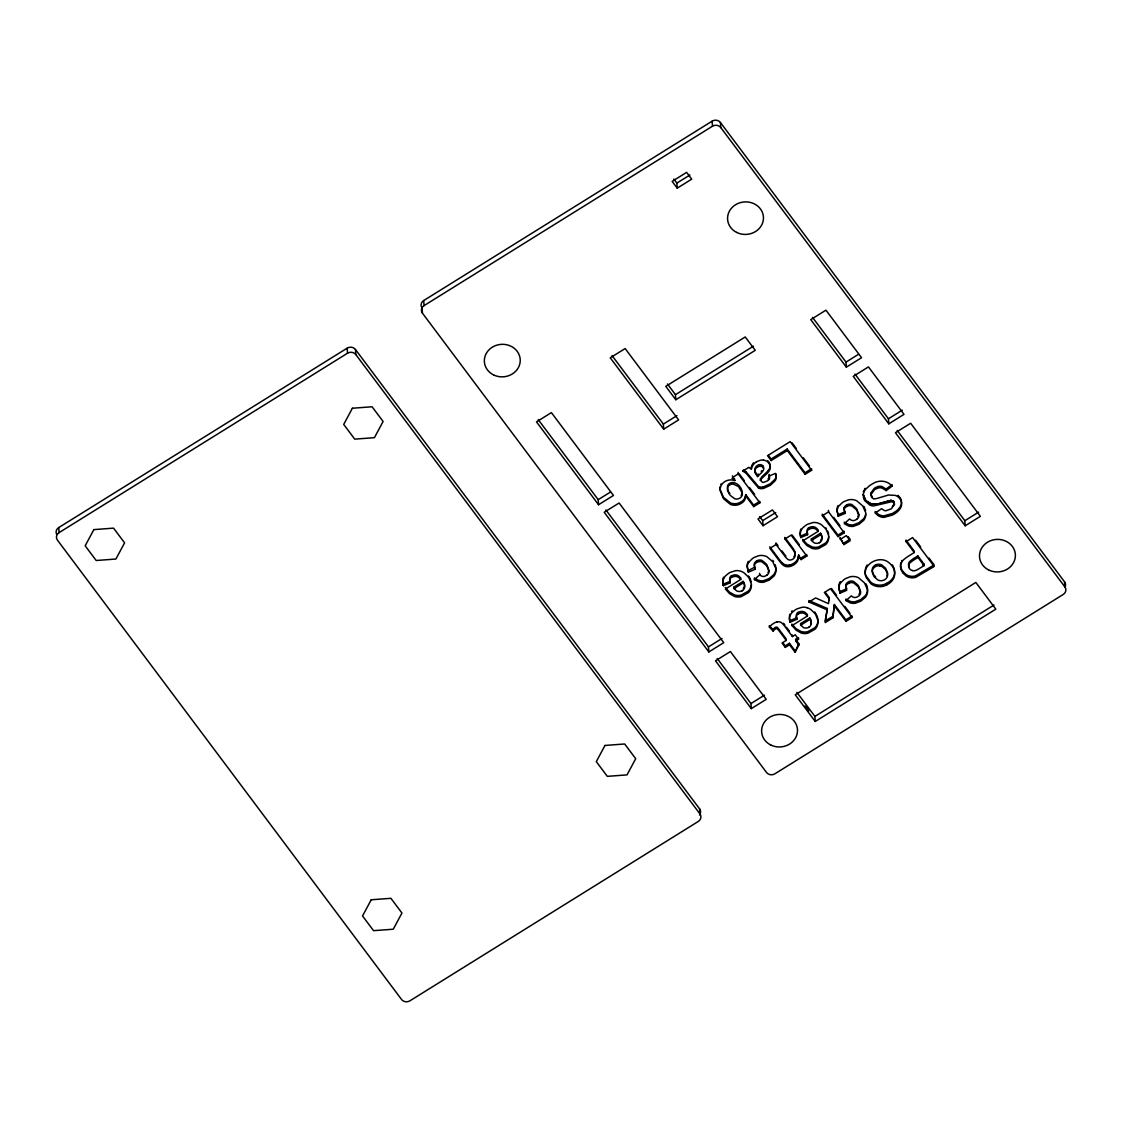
<?xml version="1.0" encoding="UTF-8"?>
<svg xmlns="http://www.w3.org/2000/svg" width="1122" height="1122" viewBox="0 0 1122 1122"><rect width="100%" height="100%" fill="white"/><g stroke="black" fill="none" stroke-linecap="round" stroke-linejoin="round"><path stroke-width="1.5" d="M894.486 504.465L891.303 508.785L885.791 510.791A4.769 4.306 -3.9 0 1 884.22 510.44L881.597 508.715L875.3 513.006L877.895 515.447A10.743 9.733 -3.9 0 0 882.102 517.2A11.669 10.561 -3.9 0 0 883.898 517.41L892.677 514.97A30.645 27.755 -3.9 0 0 894.178 514.086A20.028 18.134 -3.9 0 0 899.578 509.514A10.841 9.818 -3.9 0 0 901.639 503.722A10.126 9.172 -3.9 0 0 900.096 499.01A11.192 10.14 -3.9 0 0 899.199 497.93L898.834 497.551A9.747 8.836 -3.9 0 0 895.314 495.391L888.512 495.012L876.955 498.449A8.415 7.616 -3.9 0 1 874.529 498.771L873.687 498.631M858.765 514.353L856.857 509.15A26.507 24.011 -3.9 0 0 855.862 507.859L851.879 504.563A4.839 4.376 -3.9 0 0 850.925 504.269A5.456 4.937 -3.9 0 0 847.517 504.535L846.928 504.802M860.504 591.266L858.596 586.077A26.507 24.011 -3.9 0 0 857.601 584.772L853.618 581.477A4.839 4.376 -3.9 0 0 852.664 581.182A5.456 4.937 -3.9 0 0 849.256 581.448L848.667 581.729M800.982 558.083L806.704 554.534L806.816 556.049L801.094 559.612L798.682 555.011L797.798 558.742A10.659 9.649 -3.9 0 1 795.26 562.164L794.222 562.963A11.248 10.182 -3.9 0 1 789.439 565.011M798.682 555.011L797.896 560.257A10.659 9.649 -3.9 0 1 795.358 563.679L794.334 564.478A11.248 10.182 -3.9 0 1 789.551 566.526M870.882 493.063L874.206 488.379A15.946 14.446 -3.9 0 1 875.314 487.677L877.853 486.569M870.995 494.592L874.304 489.907A15.946 14.446 -3.9 0 1 875.412 489.192L877.951 488.098A7.125 6.452 -3.9 0 1 880.77 487.818A6.55 5.933 -3.9 0 1 882.13 488.098L886.212 490.58L892.116 486.107L892.004 484.578L886.1 489.066L886.212 490.58M827.447 610.017L808.976 602.037L808.878 600.522L827.349 608.489L825.217 622.598L832.804 617.885L834.403 604.506L845.876 619.835L845.974 621.35L852.145 617.521L852.033 615.992L845.876 619.835M832.804 617.885L834.403 604.506M753.619 505.11L759.776 501.282L759.875 502.796L753.718 506.625L753.619 505.11L745.821 494.704L744.868 497.902A9.944 9.004 -3.9 0 1 742.189 501.183L739.089 502.922A10.659 9.649 -3.9 0 1 733.942 503.694L733.339 503.624A12.524 11.346 -3.9 0 1 731.53 503.287A10.925 9.902 -3.9 0 1 730.352 502.894L723.409 497.228L719.987 488.968A11.571 10.477 -3.9 0 1 720.072 487.2A13.604 12.314 -3.9 0 1 720.17 486.625M745.821 494.704L744.98 499.43A9.944 9.004 -3.9 0 1 742.287 502.712L739.188 504.437A10.659 9.649 -3.9 0 1 734.04 505.209L733.451 505.152A12.524 11.346 -3.9 0 1 731.642 504.802A10.925 9.902 -3.9 0 1 730.45 504.409L723.508 498.743L720.086 490.496A11.571 10.477 -3.9 0 1 720.184 488.715A13.604 12.314 -3.9 0 1 720.394 487.593L720.927 486.022A10.252 9.285 -3.9 0 1 723.494 482.558L724.896 481.548A10.589 9.593 -3.9 0 1 729.51 479.992A11.669 10.575 -3.9 0 1 734.826 480.581L732.428 475.966L734.826 480.553M827.349 608.489L825.119 621.083L832.706 616.357M828.695 600.649L829.27 597.661L825.245 592.304M829.27 597.661L828.513 603.664L815.624 597.914L808.976 602.037M844.123 507.817L844.291 510.426M844.235 509.332L844.964 513.413L838.218 516.246L837.012 510.089A10.729 9.719 -3.9 0 1 838.078 505.503M845.876 584.73L846.605 588.798L839.859 591.645L839.971 593.159L846.717 590.326L845.974 586.245M763.409 468.463L763.465 468.281A3.057 2.763 -3.9 0 0 763.142 466.289M863.631 491.212L863.421 491.955L863.758 490.847M865.539 568.602L865.721 567.97A13.366 12.104 -3.9 0 1 867.11 565.053M795.077 652.177L798.738 643.579L795.624 639.428L798.457 637.661L798.555 639.189L795.722 640.942L798.836 645.094L795.077 652.177L789.551 644.785L789.439 643.271L785.232 645.893L785.33 647.408L789.551 644.785M864.431 489.388L864.866 488.673M864.641 489.038L865.104 488.322M748.851 562.066L752.427 558.574A20.855 18.878 -3.9 0 1 754.138 557.48L758.626 555.727A11.837 10.729 -3.9 0 1 763.17 555.572L763.816 555.685A12.16 11.01 -3.9 0 1 766.929 556.722L772.848 561.813L775.933 568.742A11.977 10.841 -3.9 0 1 775.835 571.771A11.865 10.743 -3.9 0 1 773.885 576.161L769.229 580.102L763.675 582.206A9.747 8.822 -3.9 0 1 761.768 582.332A10.196 9.228 -3.9 0 1 758.514 581.771L754.405 579.583L754.307 578.054M769.355 478.954A5.582 5.049 -3.9 0 1 767.111 481.029L763.325 482.46A2.581 2.328 -3.9 0 1 762.315 482.165L760.337 480.202L761.487 477.173A54.193 49.073 -3.9 0 1 763.886 474.816L765.204 473.596A31.402 28.443 -3.9 0 0 768.486 470.202M760.337 480.202L761.6 478.701A54.193 49.073 -3.9 0 1 763.984 476.331L765.302 475.111A31.402 28.443 -3.9 0 0 768.598 471.731L768.935 471.226A11.529 10.449 -3.9 0 0 769.243 470.763A7.461 6.76 -3.9 0 0 770.295 466.99A8.275 7.489 -3.9 0 0 768.304 462.657L768.065 462.334A7.784 7.041 -3.9 0 0 763.9 460.16L763.479 460.104M768.458 470.188L768.822 469.697A11.529 10.449 -3.9 0 0 769.145 469.234A7.461 6.76 -3.9 0 0 770.197 465.476A8.275 7.489 -3.9 0 0 768.752 461.745M892.621 506.106L893.28 505.391L892.369 506.345M754.405 579.583L759.734 574.815L759.636 573.3M839.971 593.159L838.863 588.531A10.729 9.719 -3.9 0 1 840.434 583.089L844.01 579.597A20.855 18.878 -3.9 0 1 845.736 578.503L850.224 576.764A11.837 10.729 -3.9 0 1 854.768 576.61L855.413 576.708A12.16 11.01 -3.9 0 1 858.526 577.746L864.445 582.851L867.516 589.779A11.977 10.841 -3.9 0 1 867.432 592.795A11.865 10.743 -3.9 0 1 865.469 597.199L860.826 601.14L855.259 603.243A9.747 8.822 -3.9 0 1 853.365 603.37A10.196 9.228 -3.9 0 1 850.111 602.795L846.002 600.607L851.332 595.852A5.526 5.007 -3.9 0 0 854.557 597.521A5.498 4.979 -3.9 0 0 858.484 596.091L858.807 595.95A5.526 5.007 -3.9 0 0 860.63 592.795L858.709 587.591A26.507 24.011 -3.9 0 0 857.713 586.301L853.716 583.005A4.839 4.376 -3.9 0 0 852.762 582.711A5.456 4.937 -3.9 0 0 849.368 582.977L848.779 583.244M766.957 575.123L767.21 574.927A5.526 5.007 -3.9 0 0 769.033 571.757L767.111 566.568A26.507 24.011 -3.9 0 0 766.116 565.264L762.133 561.968A4.839 4.376 -3.9 0 0 761.165 561.673A5.456 4.937 -3.9 0 0 757.771 561.94L757.182 562.22A5.47 4.951 -3.9 0 0 754.279 565.193L755.12 569.289L748.374 572.136L747.266 567.508A10.729 9.719 -3.9 0 1 748.837 562.066M856.815 519.234L857.054 519.037A5.526 5.007 -3.9 0 0 858.891 515.882L856.97 510.678A26.507 24.011 -3.9 0 0 855.974 509.374L851.977 506.078A4.839 4.376 -3.9 0 0 851.023 505.784A5.456 4.937 -3.9 0 0 847.629 506.05L847.026 506.331M58.751 527.55L347.175 348.157A5.989 5.428 -3.9 0 1 355.478 349.517L699.567 808.836L699.918 813.899A5.989 5.428 -3.9 0 1 698.291 821.458L409.867 1000.852A5.989 5.428 -3.9 0 1 401.55 999.478L57.46 540.173A5.989 5.428 -3.9 0 1 59.087 532.627L58.751 527.55A5.989 5.428 -3.9 0 0 56.675 534.409M1064.54 581.827L1064.876 586.904A5.989 5.428 -3.9 0 1 1063.249 594.45L774.825 773.843A5.989 5.428 -3.9 0 1 766.522 772.469L422.433 313.164L422.082 308.087A5.989 5.428 -3.9 0 1 423.709 300.542L712.133 121.148A5.989 5.428 -3.9 0 1 720.45 122.522L1064.54 581.827A5.989 5.428 -3.9 0 1 1064.946 587.241M59.087 532.627L347.525 353.22A5.989 5.428 -3.9 0 1 355.828 354.594L699.918 813.899M422.433 313.164A5.989 5.428 -3.9 0 1 424.06 305.619L712.484 126.211A5.989 5.428 -3.9 0 1 720.787 127.585L1064.876 586.904M677.225 188.159L672.148 181.385L686.636 172.367L691.713 179.155L677.225 188.159L676.875 183.096L689.918 174.99M675.809 399.741L665.781 386.361L745.232 336.951L755.246 350.33L675.809 399.741L675.458 394.678L753.437 346.179M663.705 429.165L610.256 357.82L625.15 348.549L678.6 419.909L663.705 429.165L663.368 424.102L676.903 415.673M598.559 504.732L536.484 421.886L551.393 412.601L613.468 495.461L598.559 504.732L598.208 499.669L610.41 492.081M846.353 367.16L810.743 319.63L825.946 310.163L861.556 357.708L846.353 367.16L846.002 362.097L858.442 354.356M732.526 477.481L738.248 473.933L738.15 472.404M742.722 471.142L748.823 467.355A13.716 12.426 -3.9 0 1 749.286 467.65L751.193 469.038M787.223 449.01L787.321 450.539L771.193 460.567L771.08 459.052L787.223 449.01L805.035 472.783L805.133 474.297L811.627 470.258L811.515 468.744L805.035 472.783M888.806 423.836L853.239 376.361L868.456 366.908L904.009 414.369L888.806 423.836L888.456 418.772L902.284 410.161M763.044 525.713L757.967 518.939L772.455 509.921L777.532 516.695L763.044 525.713L762.694 520.65L775.737 512.53M777.981 545.657L775.975 542.978L776.087 544.507L769.916 548.335L779.664 561.337M795.218 553.525L793.52 550.439A58.919 53.351 -3.9 0 0 792.076 548.448L784.979 538.967L791.15 535.138L806.816 556.049M838.05 536.611L837.952 535.096L844.109 531.267L844.221 532.782L838.05 536.611L822.384 515.699L828.555 511.87L828.443 510.356M731.6 575.951A5.905 5.344 -3.9 0 1 736.355 574.955A6.269 5.666 -3.9 0 1 738.669 575.979L740.716 577.914L740.815 579.429L725.387 589.022L729.566 593.664L734.658 596.497A12.244 11.094 -3.9 0 0 736.649 596.904A11.543 10.449 -3.9 0 0 741.263 596.638L748.36 592.682A11.627 10.533 -3.9 0 0 750.842 588.699L751.277 586.946A12.328 11.164 -3.9 0 0 751.333 583.903L749.117 578.237A24.852 22.51 -3.9 0 0 747.799 576.399L744.167 572.963A13.702 12.398 -3.9 0 0 740.52 571.154L739.103 570.817A10.855 9.832 -3.9 0 0 735.527 570.691L730.366 572.332A20.645 18.695 -3.9 0 0 728.388 573.496L725.639 575.768A11.262 10.196 -3.9 0 0 723.648 578.728M808.976 527.831A5.905 5.344 -3.9 0 1 813.731 526.821A6.269 5.666 -3.9 0 1 816.045 527.845L818.092 529.78L818.19 531.295L802.763 540.902L806.942 545.53L812.033 548.378A12.244 11.094 -3.9 0 0 814.025 548.784A11.543 10.449 -3.9 0 0 818.639 548.518L825.736 544.549A11.627 10.533 -3.9 0 0 828.218 540.566L828.653 538.826A12.328 11.164 -3.9 0 0 828.709 535.783L826.493 530.103A24.852 22.51 -3.9 0 0 825.175 528.28L821.542 524.844A13.702 12.398 -3.9 0 0 817.896 523.034L816.479 522.684A10.855 9.832 -3.9 0 0 812.903 522.557L807.742 524.198A20.645 18.695 -3.9 0 0 805.764 525.362L803.015 527.635A11.262 10.196 -3.9 0 0 801.024 530.608A12.033 10.897 -3.9 0 0 800.547 536.625L800.743 537.564L807.574 534.675A5.414 4.909 -3.9 0 1 808.794 529.079M743.143 581.364L744.251 584.548A6.017 5.456 -3.9 0 1 744.657 587.269A5.33 4.825 -3.9 0 1 738.136 591.392A5.175 4.684 -3.9 0 1 736.789 590.943L734.04 588.615L733.942 587.087L743.143 581.364L744.152 583.033A6.017 5.456 -3.9 0 1 744.559 585.754A5.33 4.825 -3.9 0 1 743.297 588.279M820.519 533.231L821.627 536.428A6.017 5.456 -3.9 0 1 822.033 539.149A5.33 4.825 -3.9 0 1 815.512 543.272A5.175 4.684 -3.9 0 1 814.165 542.81L811.416 540.481L811.318 538.967L820.519 533.231L821.528 534.913A6.017 5.456 -3.9 0 1 821.935 537.62A5.33 4.825 -3.9 0 1 820.673 540.159M734.04 588.615L743.255 582.879M811.416 540.481L820.631 534.759M840.182 539.444L846.339 535.615L850.181 540.734L844.01 544.577L840.083 537.929L844.01 544.577M843.912 543.048L850.069 539.219L848.162 536.653M708.838 651.938L604.197 512.263L619.106 502.993L723.746 642.668L708.838 651.938L708.487 646.875L722.035 638.446M901.415 562.949A11.472 10.393 -3.9 0 1 903.589 559.738L905.103 558.504A58.316 52.804 -3.9 0 1 909.507 555.502L914.276 552.515L906.113 541.631L912.607 537.592L934.233 566.456L915.776 577.311A10.491 9.509 -3.9 0 1 908.596 577.185A10.042 9.088 -3.9 0 1 906.141 575.993L903.28 573.314M807.139 607.717A13.702 12.398 -3.9 0 1 810.785 609.541L814.418 612.963A24.852 22.51 -3.9 0 1 815.736 614.8L817.952 620.466A12.328 11.164 -3.9 0 1 817.896 623.509L817.461 625.263A11.627 10.533 -3.9 0 1 814.979 629.246L807.896 633.201A11.543 10.449 -3.9 0 1 803.268 633.481A12.244 11.094 -3.9 0 1 801.29 633.06L796.185 630.227L792.006 625.599L807.447 615.992L807.335 614.477L805.287 612.528A6.269 5.666 -3.9 0 0 802.973 611.546A5.905 5.344 -3.9 0 0 798.219 612.514M965.186 525.783L895.454 432.713L910.657 423.246L980.39 516.33L965.186 525.783L964.836 520.72L978.664 512.123M809.761 617.927L810.869 621.125A6.017 5.456 -3.9 0 1 811.276 623.832A5.33 4.825 -3.9 0 1 804.755 627.955A5.175 4.684 -3.9 0 1 803.408 627.507L800.659 625.178L800.561 623.65L809.761 617.927L810.771 619.596A6.017 5.456 -3.9 0 1 811.178 622.317A5.33 4.825 -3.9 0 1 810.687 623.804M800.659 625.178L809.874 619.442M912.326 570.579A5.512 4.993 -3.9 0 0 915.903 570.355A7.644 6.914 -3.9 0 0 916.492 570.116L916.912 569.906A33.87 30.673 -3.9 0 0 918.623 568.966L924.079 565.614L923.981 564.086L917.838 555.895L914.29 558.111A58.148 52.664 -3.9 0 0 912.943 558.966L909.774 561.421A4.516 4.081 -3.9 0 0 909.493 561.757A5.161 4.67 -3.9 0 0 908.511 564.422M917.838 555.895L917.95 557.424L914.388 559.626A58.148 52.664 -3.9 0 0 913.056 560.481L909.886 562.949A4.516 4.081 -3.9 0 0 909.605 563.272A5.161 4.67 -3.9 0 0 908.624 565.951A5.273 4.769 -3.9 0 0 912.354 570.523M786.242 640.382L778.528 630.129A21.262 19.256 -3.9 0 0 777.798 629.232L777.574 629.021A1.753 1.599 -3.9 0 0 776.508 628.685A2.342 2.118 -3.9 0 0 775.05 629.218A12.09 10.94 -3.9 0 0 773.212 631.153L773.072 629.61A12.09 10.94 -3.9 0 1 774.895 627.661A2.342 2.118 -3.9 0 1 776.41 627.128A1.753 1.599 -3.9 0 1 777.476 627.493L777.686 627.717A21.262 19.256 -3.9 0 1 778.43 628.615L786.143 638.853L786.242 640.382L782.034 643.004L785.33 647.408M777.069 621.981A5.75 5.203 -3.9 0 1 780.014 621.953A7.433 6.732 -3.9 0 1 782.441 623.664L783.17 624.365A35.399 32.047 -3.9 0 1 784.124 625.515L792.427 636.539L795.246 634.772L798.555 639.189M922.607 564.941L923.981 564.086M751.305 708.627L715.485 660.816L730.394 651.545L766.214 699.357L751.305 708.627L750.955 703.564L764.517 695.135M815.245 721.474L795.246 694.784L975.845 582.458L995.831 609.148L815.245 721.474L814.909 716.411L994.008 605.01M886.717 583.384L884.024 584.492A13.338 12.076 -3.9 0 1 878.484 585.109L876.366 584.786A13.674 12.384 -3.9 0 1 870.812 582.262L865.847 575.614A13.885 12.566 -3.9 0 1 865.188 570.551A15.105 13.674 -3.9 0 1 865.385 569.247M886.815 584.913L884.122 586.021A13.338 12.076 -3.9 0 1 878.582 586.638L876.464 586.315A13.674 12.384 -3.9 0 1 870.91 583.777L865.96 577.143A13.885 12.566 -3.9 0 1 865.286 572.066A15.105 13.674 -3.9 0 1 865.637 570.116L865.819 569.485A13.366 12.104 -3.9 0 1 868.428 565.011L870.504 563.16A17.629 15.96 -3.9 0 1 872.131 562.08A16.564 14.993 -3.9 0 1 878.821 559.822A12.23 11.08 -3.9 0 1 886.085 560.846A15.862 14.362 -3.9 0 1 890.756 564.408L892.172 566.063A15.385 13.927 -3.9 0 1 894.641 572.332A12.763 11.557 -3.9 0 1 893.14 579.331A15.974 14.474 -3.9 0 1 886.787 584.857M757.069 560.691L757.673 560.425A5.456 4.937 -3.9 0 1 761.067 560.159A4.839 4.376 -3.9 0 1 762.02 560.453L766.017 563.749A26.507 24.011 -3.9 0 1 767.013 565.039L768.921 570.242A5.526 5.007 -3.9 0 1 767.953 572.557M800.743 537.564L800.645 536.05L807.475 533.146A5.414 4.909 -3.9 0 1 808.696 527.564M731.418 577.213A5.414 4.909 -3.9 0 0 730.198 582.795L723.367 585.698L723.269 584.169L730.099 581.28A5.414 4.909 -3.9 0 1 731.32 575.684M798.037 613.776A5.414 4.909 -3.9 0 0 796.816 619.372L789.986 622.261L789.888 620.732L796.718 617.843A5.414 4.909 -3.9 0 1 797.938 612.247M838.218 516.246L838.12 514.732L844.866 511.884L844.487 510.987M748.374 572.136L748.276 570.607L754.741 567.171M915.664 575.782L934.121 564.941L928.974 558.069M763.325 486.962L770.337 483.722L775.176 479.094A7.896 7.153 -3.9 0 0 775.526 478.365A9.186 8.317 -3.9 0 0 776.073 474.887L775.989 474.059M763.423 488.477L770.435 485.251L775.274 480.609A7.896 7.153 -3.9 0 0 775.639 479.893A9.186 8.317 -3.9 0 0 776.186 476.415L775.512 473.386L769.243 475.952L769.145 474.438M879.718 565.825L880.419 565.951M807.139 607.731L805.722 607.381A10.855 9.832 -3.9 0 0 802.146 607.254L796.985 608.895A20.645 18.695 -3.9 0 0 795.007 610.059L792.258 612.332A11.262 10.196 -3.9 0 0 790.267 615.291M758.486 486.555L748.669 474.957A32.524 29.453 -3.9 0 0 746.032 471.857M758.584 488.07L748.767 476.485A32.524 29.453 -3.9 0 0 746.13 473.372L745.934 473.246A16.774 15.189 -3.9 0 0 742.708 471.17M881.836 566.414L885.637 569.696L887.6 574.113A6.648 6.017 -3.9 0 1 887.572 575.474L887.432 576.133A6.339 5.736 -3.9 0 1 885.048 579.471A7.279 6.592 -3.9 0 1 884.136 580.004A6.255 5.666 -3.9 0 1 880.181 580.649L879.48 580.509A6.802 6.157 -3.9 0 1 877.727 579.878L874.585 577.185A16.802 15.217 -3.9 0 1 873.743 576.035L872.299 572.346A6.592 5.975 -3.9 0 1 872.327 570.986L872.467 570.327A6.213 5.624 -3.9 0 1 874.543 567.199A7.279 6.592 -3.9 0 1 875.735 566.47A6.339 5.736 -3.9 0 1 879.718 565.811M846.353 599.414L849.999 601.28A10.196 9.228 -3.9 0 0 853.253 601.855A9.747 8.822 -3.9 0 0 855.16 601.715L860.728 599.611L865.371 595.67A11.865 10.743 -3.9 0 0 867.334 591.28A11.977 10.841 -3.9 0 0 867.418 588.251L867.026 586.399M754.755 578.391L758.416 580.256A10.196 9.228 -3.9 0 0 761.67 580.817A9.747 8.822 -3.9 0 0 763.563 580.691L769.131 578.587L773.773 574.646A11.865 10.743 -3.9 0 0 775.737 570.242A11.977 10.841 -3.9 0 0 775.821 567.227L775.232 564.745M844.151 522.179L848.26 524.367A10.196 9.228 -3.9 0 0 851.514 524.928A9.747 8.822 -3.9 0 0 853.421 524.801L858.975 522.698L863.631 518.757A11.865 10.743 -3.9 0 0 865.581 514.353M782.525 563.174L782.693 563.314A8.008 7.251 -3.9 0 0 785.638 564.899M812.763 540.467L811.318 538.967M735.387 588.587L733.942 587.087M886.1 489.066L882.032 486.569A6.55 5.933 -3.9 0 0 880.658 486.303A7.125 6.452 -3.9 0 0 877.853 486.583M746.004 471.871L745.835 471.731A16.774 15.189 -3.9 0 0 743.325 470.006M801.753 624.94L800.561 623.65M875.679 576.974L874.767 576.021M892.116 486.107C887.432 480.511 878.961 479.669 872.93 483.568A32.033 29.004 -3.9 0 0 869.466 485.77L865.749 489.15A12.665 11.472 -3.9 0 0 864.347 491.268L863.73 492.726A10.743 9.733 -3.9 0 0 863.309 494.998L865.932 500.819L871.233 504.087L877.306 504.101L891.05 500.314L893.547 501.127L894.346 503.259L893.631 504.914L894.052 501.758L891.05 500.314L877.306 504.101L871.934 504.241L865.651 500.51L863.183 494.255L863.603 498.028A11.192 10.126 -3.9 0 0 864.796 500.749L869.971 505.166A10.393 9.411 -3.9 0 0 873.463 505.952L891.149 501.829A3.745 3.394 -3.9 0 1 892.397 501.969L893.014 502.193A2.791 2.525 -3.9 0 1 893.757 502.754L894.304 503.568A2.791 2.525 -3.9 0 1 894.416 504.395M761.249 479.935L760.239 478.673M773.072 629.61L769.327 625.641L769.426 627.17L773.17 631.125M875.595 511.969L877.797 513.918A10.743 9.733 -3.9 0 0 882.004 515.685A11.669 10.561 -3.9 0 0 883.799 515.896L892.579 513.441A30.645 27.755 -3.9 0 0 894.08 512.572M903.182 571.799L906.043 574.478A10.042 9.088 -3.9 0 0 908.483 575.698A10.491 9.509 -3.9 0 0 915.692 575.852M818.19 531.295L816.157 529.36A6.269 5.666 -3.9 0 0 813.829 528.378A5.905 5.344 -3.9 0 0 809.074 529.346M807.447 615.992L805.4 614.057A6.269 5.666 -3.9 0 0 803.072 613.075A5.905 5.344 -3.9 0 0 798.317 614.043M740.815 579.429L738.781 577.493A6.269 5.666 -3.9 0 0 736.453 576.512A5.905 5.344 -3.9 0 0 731.698 577.465M784.236 624.267L784.965 625.192M812.496 317.358L846.002 362.097M854.992 374.089L888.456 418.772M897.193 430.427L964.836 520.72M673.831 179.029L676.875 183.096M915.594 540.201L920.741 547.073M917.95 557.424L924.079 565.614M792.118 442.839L796.199 448.295M803.352 457.832L809.481 466.023M811.627 470.258L790.168 441.633L767.546 455.7L771.193 460.567M787.321 450.539L805.133 474.297M833.674 517.326L839.929 525.685M828.555 511.87L844.221 532.782M837.952 535.096L822.286 514.185L822.384 515.699M768.36 455.406L771.08 459.052M757.785 466.864A3.997 3.618 -3.9 0 1 763.353 467.734A3.057 2.763 -3.9 0 1 763.577 469.809L762.343 471.801A30.294 27.433 -3.9 0 1 760.744 473.414L758.682 475.448A25.203 22.819 -3.9 0 0 757.631 476.584L756.817 475.49A23.31 21.108 -3.9 0 1 755.232 473.147L755.12 472.867A4.797 4.348 -3.9 0 1 755.134 469.894A6.536 5.919 -3.9 0 1 757.729 466.78M792.09 535.012L799.397 544.773M831.444 588.503L836.591 595.375M844.824 606.371L849.971 613.243M852.145 617.521L830.518 588.657L824.347 592.486L829.368 599.176M739.174 473.779L744.335 480.651M749.482 487.523L754.629 494.395M738.248 473.933L759.875 502.796M798.794 556.54L801.094 559.612M834.502 606.034L845.974 621.35M667.436 383.976L675.458 394.678M745.934 496.233L753.718 506.625M759.65 516.583L762.694 520.65M781.978 550.986L783.969 553.651A53.702 48.625 -3.9 0 0 785.919 556.119M776.087 544.507L784.082 555.18A53.702 48.625 -3.9 0 0 786.017 557.634L787.742 559.303A4.193 3.801 -3.9 0 0 790.211 560.074A5.4 4.881 -3.9 0 0 794.909 553.623M769.818 546.821L779.552 559.808A25.82 23.38 -3.9 0 0 782.483 563.216M612.009 355.548L663.368 424.102M786.466 627.198L789.397 631.111M789.439 643.271L794.979 650.648M782.749 642.583L785.232 645.893M796.901 692.386L814.909 716.411M538.209 419.572L598.208 499.669M605.936 509.991L708.487 646.875M717.182 658.488L750.955 703.564M802.651 539.387L806.844 544.016L811.935 546.849A12.244 11.094 -3.9 0 0 813.927 547.255A11.543 10.449 -3.9 0 0 818.541 546.989L825.638 543.034A11.627 10.533 -3.9 0 0 828.12 539.051L828.555 537.298A12.328 11.164 -3.9 0 0 828.639 536.695M725.275 587.507L729.468 592.135L734.559 594.983A12.244 11.094 -3.9 0 0 736.551 595.389A11.543 10.449 -3.9 0 0 741.165 595.123L748.262 591.154A11.627 10.533 -3.9 0 0 750.744 587.171L751.179 585.432A12.328 11.164 -3.9 0 0 751.263 584.828M772.749 560.299L773.647 561.589M815.624 613.271L816.381 614.561M728.669 491.787L727.687 489.879M873.393 574.127L872.201 570.832A6.592 5.975 -3.9 0 1 872.229 569.457L872.355 568.812A6.213 5.624 -3.9 0 1 874.445 565.684A7.279 6.592 -3.9 0 1 875.637 564.955M749.398 577.353L750.085 578.629M863.884 506.331L864.557 507.607M865.988 583.889L866.815 585.782M816.704 615.193L817.447 617.086M838.12 514.732L837.166 511.59A10.729 9.719 -3.9 0 1 838.681 506.176L842.271 502.684A20.855 18.878 -3.9 0 1 843.982 501.59L848.484 499.837A11.837 10.729 -3.9 0 1 853.015 499.683L853.674 499.795A12.16 11.01 -3.9 0 1 856.787 500.833L862.706 505.924L865.777 512.852A11.977 10.841 -3.9 0 1 865.693 515.882A11.865 10.743 -3.9 0 1 863.73 520.285L859.087 524.212L853.519 526.33A9.747 8.822 -3.9 0 1 851.626 526.442A10.196 9.228 -3.9 0 1 848.372 525.881L844.249 523.693L849.592 518.939A5.526 5.007 -3.9 0 0 852.818 520.608A5.498 4.979 -3.9 0 0 856.745 519.177M839.859 591.645L838.751 587.016A10.729 9.719 -3.9 0 1 840.322 581.575M748.276 570.607L747.154 565.979A10.729 9.719 -3.9 0 1 748.22 561.393M827.741 531.141L828.611 534.254M750.366 579.261L751.137 581.771M795.119 552.01L793.408 548.924A58.919 53.351 -3.9 0 0 791.978 546.919L784.881 537.452L784.979 538.967M865.076 508.855L865.581 510.72M754.531 566.596L754.279 563.707A5.47 4.951 -3.9 0 1 757.112 560.762M727.561 489.515L727.505 486.022A5.119 4.628 -3.9 0 1 729.552 483.456A6.339 5.75 -3.9 0 1 730.226 483.091L730.576 482.951A5.484 4.965 -3.9 0 1 733.115 482.516C737.911 482.979 741.88 487.761 742.273 492.418A6.942 6.283 -3.9 0 1 742.203 493.021L742.385 493.932A6.942 6.283 -3.9 0 1 742.245 494.844A5.624 5.091 -3.9 0 1 740.113 497.93A6.55 5.933 -3.9 0 1 739.258 498.406A5.442 4.937 -3.9 0 1 735.906 498.995L735.583 498.939A6.648 6.017 -3.9 0 1 734.601 498.701L730.296 495.391A23.983 21.711 -3.9 0 1 729.314 494.115L727.561 490.679L727.603 487.551A5.119 4.628 -3.9 0 1 729.651 484.985A6.339 5.75 -3.9 0 1 730.338 484.62L730.674 484.466A5.484 4.965 -3.9 0 1 733.213 484.045L738.5 486.541L742.343 492.979M800.645 536.05L800.407 535.11A12.033 10.897 -3.9 0 1 800.87 529.065M789.888 620.732L789.65 619.807A12.033 10.897 -3.9 0 1 789.958 614.169M789.986 622.261L789.762 621.322A12.033 10.897 -3.9 0 1 790.225 615.277M723.269 584.169L723.031 583.244A12.033 10.897 -3.9 0 1 723.494 577.199M723.367 585.698L723.129 584.758M817.615 617.703L817.854 618.951A12.328 11.164 -3.9 0 1 817.798 621.995L817.363 623.734A11.627 10.533 -3.9 0 1 814.881 627.717L807.784 631.686A11.543 10.449 -3.9 0 1 803.17 631.952A12.244 11.094 -3.9 0 1 801.178 631.546L796.087 628.713L791.908 624.07L792.006 625.599M914.276 552.515L914.164 551L906.015 540.103L906.113 541.631M875.202 511.492L875.3 513.006M844.866 511.884L844.964 513.413M845.89 599.092L846.002 600.607M807.475 533.146L807.574 534.675M798.738 643.579L798.836 645.094M796.718 617.843L796.816 619.358M795.624 639.428L795.722 640.942M792.314 635.01L792.427 636.539M757.532 475.069L757.645 476.598M755.008 567.774L755.12 569.289M720.45 122.522L720.787 127.585M712.133 121.148L712.484 126.211M730.099 581.28L730.198 582.795M423.709 300.542L424.06 305.619M355.478 349.517L355.828 354.594M347.175 348.157L347.525 353.22M805.007 705.92A33.534 30.364 -3.9 0 1 808.836 711.053M699.567 808.836A5.989 5.428 -3.9 0 1 699.525 814.951M742.54 590.509A6.269 5.68 -3.9 0 1 742.063 590.803M723.171 584.758A12.033 10.897 -3.9 0 1 723.592 578.714M748.57 576.063A24.852 22.51 -3.9 0 1 749.005 576.708M759.79 574.773A5.526 5.007 -3.9 0 0 762.974 576.498A5.498 4.979 -3.9 0 0 766.887 575.053M789.523 566.456A7.574 6.858 -3.9 0 1 785.723 566.47A8.008 7.251 -3.9 0 1 782.805 564.829L782.623 564.703A25.82 23.38 -3.9 0 1 779.706 561.309M794.797 552.108A5.4 4.881 -3.9 0 1 793.829 556.75M789.425 564.941A7.574 6.858 -3.9 0 1 785.624 564.941M819.916 542.375A6.269 5.68 -3.9 0 1 819.439 542.683M825.946 527.943A24.852 22.51 -3.9 0 1 826.381 528.588M844.137 509.304A5.47 4.951 -3.9 0 1 847.068 506.387M858.793 514.353A5.526 5.007 -3.9 0 1 857.797 516.667M844.039 507.789A5.47 4.951 -3.9 0 1 846.956 504.872M873.645 498.729A3.997 3.618 -3.9 0 1 871.177 494.62M872.355 496.569A3.997 3.618 -3.9 0 1 871.065 493.105M897.951 495.363A9.747 8.836 -3.9 0 1 898.357 495.686M899.101 496.415A11.192 10.14 -3.9 0 1 899.437 496.808M899.984 497.495A10.126 9.172 -3.9 0 1 901.471 502.193A10.841 9.818 -3.9 0 1 899.381 507.929M899.479 508A20.028 18.134 -3.9 0 1 894.024 512.502M741.88 494.157A5.624 5.091 -3.9 0 1 741.123 495.391M729.847 493.456A23.983 21.711 -3.9 0 1 729.51 493.021M720.815 484.494A10.252 9.285 -3.9 0 1 721.053 484.003M732.035 478.449A11.669 10.575 -3.9 0 1 734.714 479.066M756.733 473.947A23.31 21.108 -3.9 0 1 755.12 471.633L754.966 471.226A4.797 4.348 -3.9 0 1 755.036 468.379A6.536 5.919 -3.9 0 1 757.631 465.265A3.997 3.618 -3.9 0 1 763.255 466.219M761.852 470.693A30.294 27.433 -3.9 0 1 761.165 471.394M757.925 474.634A25.203 22.819 -3.9 0 1 758.402 474.115M769.159 475.98A5.75 5.203 -3.9 0 1 769.383 478.926M763.395 488.393A7.742 7.013 -3.9 0 1 758.542 488.168M756.41 461.787A12.608 11.416 -3.9 0 0 751.375 469.136L751.235 467.608A12.608 11.416 -3.9 0 1 753.549 462.769M756.494 461.885A14.642 13.268 -3.9 0 1 757.392 461.366L760.478 460.23A8.106 7.335 -3.9 0 1 763.479 460.104M763.297 486.878A7.742 7.013 -3.9 0 1 758.43 486.653M767.672 460.539A7.784 7.041 -3.9 0 1 767.967 460.805M767.953 478.912A5.582 5.049 -3.9 0 0 769.257 477.425A5.75 5.203 -3.9 0 0 769.271 475.097M769.397 627.142A14.993 13.576 -3.9 0 1 773.703 623.341A9.593 8.696 -3.9 0 1 777.041 621.911M783.422 623.257A35.399 32.047 -3.9 0 1 783.815 623.734M809.158 627.072A6.269 5.68 -3.9 0 1 808.682 627.366M791.543 611.518A11.262 10.196 -3.9 0 1 792.16 610.817M814.726 611.981A24.852 22.51 -3.9 0 1 815.203 612.626M845.876 586.217A5.47 4.951 -3.9 0 1 848.807 583.314M860.532 591.266A5.526 5.007 -3.9 0 1 858.933 594.239M845.778 584.702A5.47 4.951 -3.9 0 1 848.695 581.785M880.518 565.881A6.592 5.975 -3.9 0 1 881.92 566.358M886.885 575.81A6.339 5.736 -3.9 0 0 887.348 574.618L887.46 573.959A6.648 6.017 -3.9 0 0 887.488 572.599L885.538 568.167L881.724 564.899A6.648 6.017 -3.9 0 0 880.321 564.422L879.606 564.31A6.339 5.736 -3.9 0 0 875.623 564.941M874.473 575.656A16.802 15.217 -3.9 0 1 873.898 574.899M892.341 564.871A15.385 13.927 -3.9 0 1 894.543 570.817A12.763 11.557 -3.9 0 1 893.028 577.816A15.974 14.474 -3.9 0 1 886.689 583.342M909.381 566.961A5.273 4.769 -3.9 0 1 908.624 564.422M903.364 573.258A13.422 12.146 -3.9 0 1 900.559 567.774M900.7 567.746A10.827 9.803 -3.9 0 1 901.345 562.921M903.266 571.729A13.422 12.146 -3.9 0 1 900.461 566.259M900.601 566.231A10.827 9.803 -3.9 0 1 900.798 562.739M901.541 560.93A11.472 10.393 -3.9 0 1 901.779 560.467M93.855 529.612L85.174 545.797L96.197 560.509L115.903 559.037L124.584 542.852L113.56 528.139L93.855 529.612M352.378 408.24L343.711 424.425L354.734 439.137L374.425 437.664L383.107 421.479L372.083 406.767L352.378 408.24M371.214 899.774L362.532 915.959L373.556 930.671L393.261 929.212L401.942 913.028L390.919 898.315L371.214 899.774M604.982 745.457L596.301 761.642L607.325 776.354L627.03 774.881L635.711 758.696L624.688 743.984L604.982 745.457M770.786 745.008A17.966 16.269 -3.9 0 0 797.504 730.268A17.966 16.269 -3.9 0 0 770.379 716.832A17.966 16.269 -3.9 0 0 770.786 745.008M493.512 374.888A17.966 16.269 -3.9 0 0 520.243 360.148A17.966 16.269 -3.9 0 0 493.105 346.712A17.966 16.269 -3.9 0 0 493.512 374.888M736.733 232.464A17.966 16.269 -3.9 0 0 763.465 217.724A17.966 16.269 -3.9 0 0 736.327 204.288A17.966 16.269 -3.9 0 0 736.733 232.464M988.664 569.962A17.966 16.269 -3.9 0 0 1015.396 555.222A17.966 16.269 -3.9 0 0 988.258 541.786A17.966 16.269 -3.9 0 0 988.664 569.962"/></g></svg>
